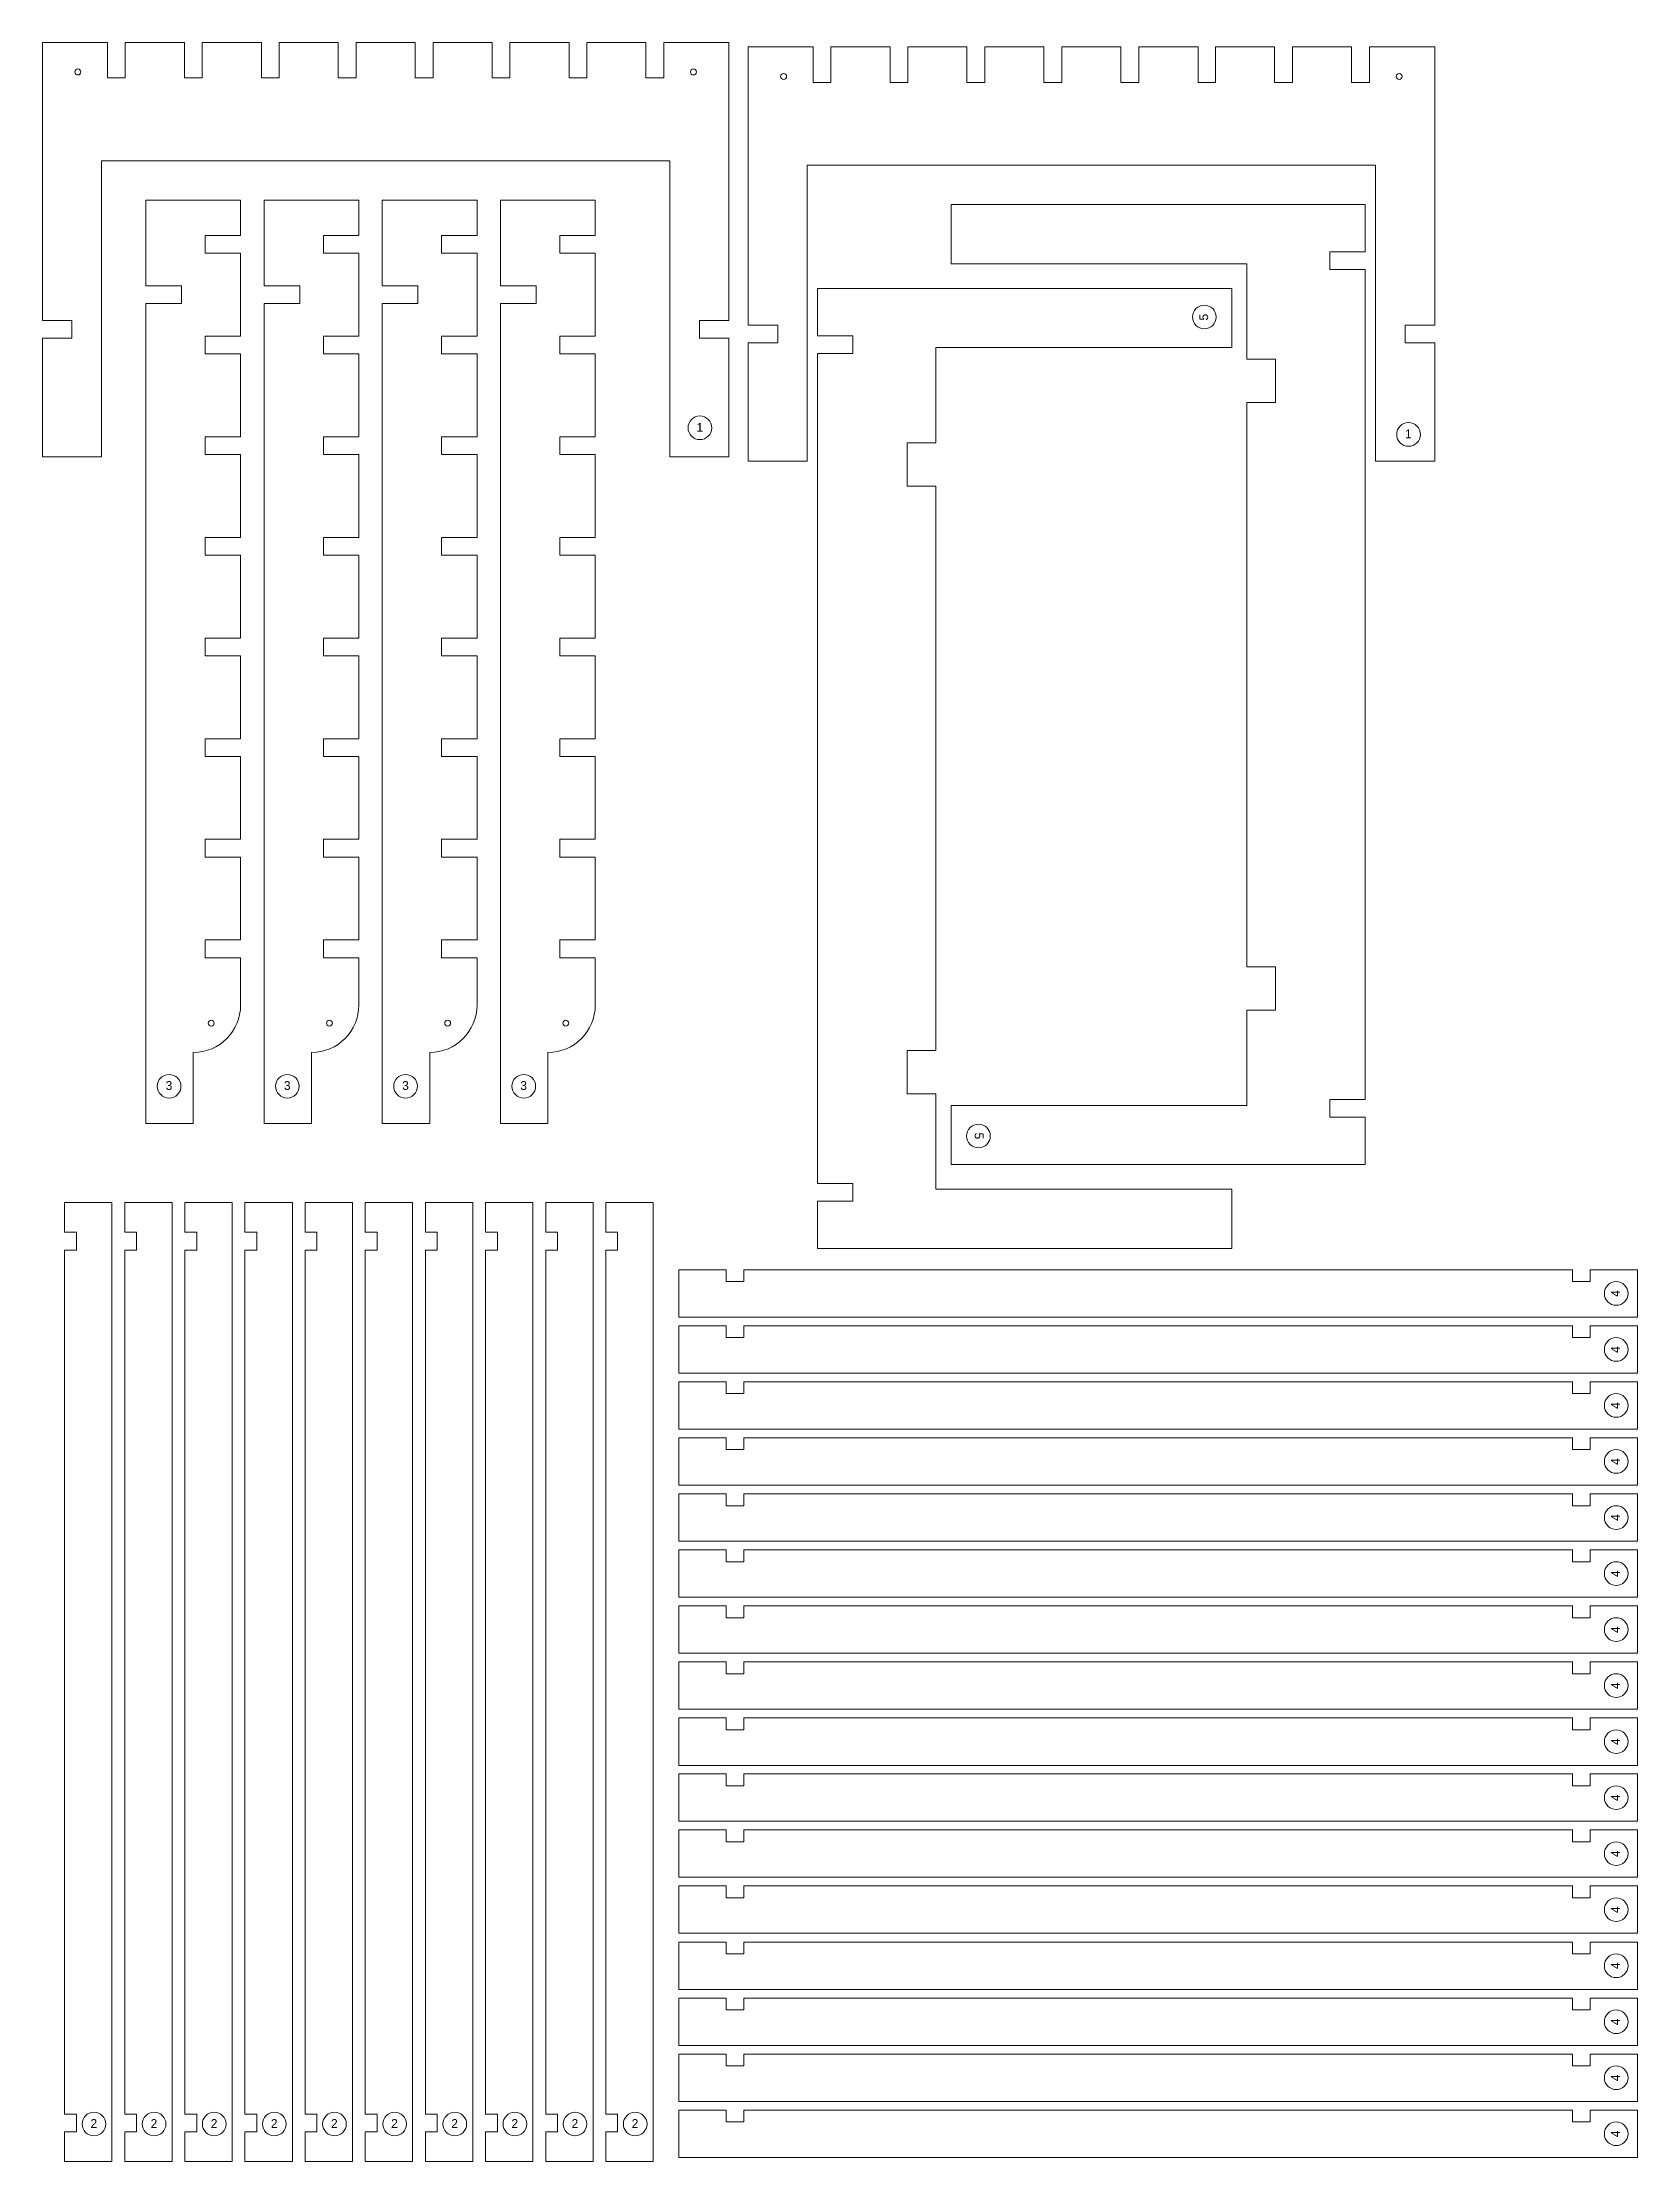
# Model space of a CAD drawing. Header units: millimetres. Extents: x 99 to 1447, y -1785 to 5.
import ezdxf

# ---------------------------------------------------------------- set-up
doc = ezdxf.new("R2010")
doc.units = ezdxf.units.MM
doc.header["$MEASUREMENT"] = 0
doc.layers.add('Camada 1', color=7, linetype='Continuous', lineweight=0)

# ---------------------------------------------------------------- blocks, each defined once
blk = doc.blocks.new('Block_1')
at = {"layer": 'Camada 1', "color": 250, "lineweight": 13, "true_color": 0x1d1d1b}
blk.add_lwpolyline([(654, -230.1), (654, -245.1), (679, -245.1), (679, -345.1), (629, -345.1), (629, -95.1), (149, -95.1), (149, -345.1), (99, -345.1), (99, -245.1), (124, -245.1), (124, -230.1), (99, -230.1), (99, 4.9), (154, 4.9), (154, -25.1), (169.1, -25.1), (169.1, 4.9), (219.1, 4.9), (219.1, -25.1), (234, -25.1), (234, 4.9), (284, 4.9), (284, -25.1), (299, -25.1), (299, 4.9), (349, 4.9), (349, -25.1), (364, -25.1), (364, 4.9), (414, 4.9), (414, -25.1), (429.1, -25.1), (429.1, 4.9), (479.1, 4.9), (479.1, -25.1), (493.9, -25.1), (493.9, 4.9), (543.9, 4.9), (543.9, -25.1), (558.9, -25.1), (558.9, 4.9), (608.9, 4.9), (608.9, -25.1), (624, -25.1), (624, 4.9), (679, 4.9), (679, -25.1), (679, -25.1), (679, -230.1)], close=True, dxfattribs=at)
for centre in [(129, -20.1), (649, -20.1)]:
    blk.add_circle(centre, 2.5, dxfattribs=at)
blk = doc.blocks.new('Block_0')
at = {"layer": 'Camada 1', "color": 242, "lineweight": 13, "true_color": 0xe52427}
blk.add_circle((654.5, -320.7), 10, dxfattribs=at)
at = {"layer": 'Camada 1'}
blk.add_blockref('Block_1', (0, 0), dxfattribs=at)
at = {"layer": 'Camada 1', "insert": (651.6, -324), "char_height": 0.2, "attachment_point": 7}
blk.add_mtext('\\C12;\\c1246947;\\FMyriad Pro|b0|i0|c1;\\H7.493000;\\W1.000000;1', dxfattribs=at)
blk = doc.blocks.new('Block_3')
at = {"layer": 'Camada 1', "color": 250, "lineweight": 13, "true_color": 0x1d1d1b}
blk.add_lwpolyline([(1250.2, -233.9), (1250.2, -248.9), (1275.2, -248.9), (1275.2, -348.9), (1225.2, -348.9), (1225.2, -98.9), (745.2, -98.9), (745.2, -348.9), (695.2, -348.9), (695.2, -248.9), (720.2, -248.9), (720.2, -233.9), (695.2, -233.9), (695.2, 1.1), (750.2, 1.1), (750.2, -28.9), (765.2, -28.9), (765.2, 1.1), (815.2, 1.1), (815.2, -28.9), (830.1, -28.9), (830.1, 1.1), (880.1, 1.1), (880.1, -28.9), (895.1, -28.9), (895.1, 1.1), (945.1, 1.1), (945.1, -28.9), (960.2, -28.9), (960.2, 1.1), (1010.2, 1.1), (1010.2, -28.9), (1025.3, -28.9), (1025.3, 1.1), (1075.3, 1.1), (1075.3, -28.9), (1090, -28.9), (1090, 1.1), (1140, 1.1), (1140, -28.9), (1155, -28.9), (1155, 1.1), (1205, 1.1), (1205, -28.9), (1220.2, -28.9), (1220.2, 1.1), (1275.2, 1.1), (1275.2, -28.9), (1275.2, -28.9), (1275.2, -233.9)], close=True, dxfattribs=at)
for centre in [(725.2, -23.9), (1245.2, -23.9)]:
    blk.add_circle(centre, 2.5, dxfattribs=at)
blk = doc.blocks.new('Block_2')
at = {"layer": 'Camada 1', "color": 242, "lineweight": 13, "true_color": 0xe52427}
blk.add_circle((1253.1, -326.3), 10, dxfattribs=at)
at = {"layer": 'Camada 1'}
blk.add_blockref('Block_3', (0, 0), dxfattribs=at)
at = {"layer": 'Camada 1', "insert": (1250.2, -329.6), "char_height": 0.2, "attachment_point": 7}
blk.add_mtext('\\C12;\\c1246947;\\FMyriad Pro|b0|i0|c1;\\H7.493000;\\W1.000000;1', dxfattribs=at)
blk = doc.blocks.new('Block_4')
at = {"layer": 'Camada 1', "color": 250, "lineweight": 13, "true_color": 0x1d1d1b}
blk.add_lwpolyline([(615, -1785.2), (575, -1785.2), (575, -1760.2), (585, -1760.2), (585, -1745.2), (575, -1745.2), (575, -1015.2), (585, -1015.2), (585, -1000.2), (575, -1000.2), (575, -975.2), (615, -975.2)], close=True, dxfattribs=at)
at = {"layer": 'Camada 1', "color": 242, "lineweight": 13, "true_color": 0xe52427}
blk.add_circle((599.8, -1753.5), 10, dxfattribs=at)
at = {"layer": 'Camada 1', "insert": (596.9, -1756.8), "char_height": 0.2, "attachment_point": 7}
blk.add_mtext('\\C12;\\c1246947;\\FMyriad Pro|b0|i0|c1;\\H7.493000;\\W1.000000;2', dxfattribs=at)
blk = doc.blocks.new('Block_5')
at = {"layer": 'Camada 1', "color": 250, "lineweight": 13, "true_color": 0x1d1d1b}
blk.add_lwpolyline([(564.2, -1785.2), (524.2, -1785.2), (524.2, -1760.2), (534.2, -1760.2), (534.2, -1745.2), (524.2, -1745.2), (524.2, -1015.2), (534.2, -1015.2), (534.2, -1000.2), (524.2, -1000.2), (524.2, -975.2), (564.2, -975.2)], close=True, dxfattribs=at)
at = {"layer": 'Camada 1', "color": 242, "lineweight": 13, "true_color": 0xe52427}
blk.add_circle((549, -1753.5), 10, dxfattribs=at)
at = {"layer": 'Camada 1', "insert": (546.1, -1756.8), "char_height": 0.2, "attachment_point": 7}
blk.add_mtext('\\C12;\\c1246947;\\FMyriad Pro|b0|i0|c1;\\H7.493000;\\W1.000000;2', dxfattribs=at)
blk = doc.blocks.new('Block_6')
at = {"layer": 'Camada 1', "color": 250, "lineweight": 13, "true_color": 0x1d1d1b}
blk.add_lwpolyline([(513.4, -1785.2), (473.4, -1785.2), (473.4, -1760.2), (483.4, -1760.2), (483.4, -1745.2), (473.4, -1745.2), (473.4, -1015.2), (483.4, -1015.2), (483.4, -1000.2), (473.4, -1000.2), (473.4, -975.2), (513.4, -975.2)], close=True, dxfattribs=at)
at = {"layer": 'Camada 1', "color": 242, "lineweight": 13, "true_color": 0xe52427}
blk.add_circle((498.2, -1753.5), 10, dxfattribs=at)
at = {"layer": 'Camada 1', "insert": (495.3, -1756.8), "char_height": 0.2, "attachment_point": 7}
blk.add_mtext('\\C12;\\c1246947;\\FMyriad Pro|b0|i0|c1;\\H7.493000;\\W1.000000;2', dxfattribs=at)
blk = doc.blocks.new('Block_7')
at = {"layer": 'Camada 1', "color": 250, "lineweight": 13, "true_color": 0x1d1d1b}
blk.add_lwpolyline([(462.6, -1785.2), (422.6, -1785.2), (422.6, -1760.2), (432.6, -1760.2), (432.6, -1745.2), (422.6, -1745.2), (422.6, -1015.2), (432.6, -1015.2), (432.6, -1000.2), (422.6, -1000.2), (422.6, -975.2), (462.6, -975.2)], close=True, dxfattribs=at)
at = {"layer": 'Camada 1', "color": 242, "lineweight": 13, "true_color": 0xe52427}
blk.add_circle((447.4, -1753.5), 10, dxfattribs=at)
at = {"layer": 'Camada 1', "insert": (444.5, -1756.8), "char_height": 0.2, "attachment_point": 7}
blk.add_mtext('\\C12;\\c1246947;\\FMyriad Pro|b0|i0|c1;\\H7.493000;\\W1.000000;2', dxfattribs=at)
blk = doc.blocks.new('Block_8')
at = {"layer": 'Camada 1', "color": 250, "lineweight": 13, "true_color": 0x1d1d1b}
blk.add_lwpolyline([(411.8, -1785.2), (371.8, -1785.2), (371.8, -1760.2), (381.8, -1760.2), (381.8, -1745.2), (371.8, -1745.2), (371.8, -1015.2), (381.8, -1015.2), (381.8, -1000.2), (371.8, -1000.2), (371.8, -975.2), (411.8, -975.2)], close=True, dxfattribs=at)
at = {"layer": 'Camada 1', "color": 242, "lineweight": 13, "true_color": 0xe52427}
blk.add_circle((396.6, -1753.5), 10, dxfattribs=at)
at = {"layer": 'Camada 1', "insert": (393.7, -1756.8), "char_height": 0.2, "attachment_point": 7}
blk.add_mtext('\\C12;\\c1246947;\\FMyriad Pro|b0|i0|c1;\\H7.493000;\\W1.000000;2', dxfattribs=at)
blk = doc.blocks.new('Block_9')
at = {"layer": 'Camada 1', "color": 250, "lineweight": 13, "true_color": 0x1d1d1b}
blk.add_lwpolyline([(361, -1785.2), (321, -1785.2), (321, -1760.2), (331, -1760.2), (331, -1745.2), (321, -1745.2), (321, -1015.2), (331, -1015.2), (331, -1000.2), (321, -1000.2), (321, -975.2), (361, -975.2)], close=True, dxfattribs=at)
at = {"layer": 'Camada 1', "color": 242, "lineweight": 13, "true_color": 0xe52427}
blk.add_circle((345.8, -1753.5), 10, dxfattribs=at)
at = {"layer": 'Camada 1', "insert": (342.9, -1756.8), "char_height": 0.2, "attachment_point": 7}
blk.add_mtext('\\C12;\\c1246947;\\FMyriad Pro|b0|i0|c1;\\H7.493000;\\W1.000000;2', dxfattribs=at)
blk = doc.blocks.new('Block_10')
at = {"layer": 'Camada 1', "color": 250, "lineweight": 13, "true_color": 0x1d1d1b}
blk.add_lwpolyline([(310.2, -1785.2), (270.2, -1785.2), (270.2, -1760.2), (280.2, -1760.2), (280.2, -1745.2), (270.2, -1745.2), (270.2, -1015.2), (280.2, -1015.2), (280.2, -1000.2), (270.2, -1000.2), (270.2, -975.2), (310.2, -975.2)], close=True, dxfattribs=at)
at = {"layer": 'Camada 1', "color": 242, "lineweight": 13, "true_color": 0xe52427}
blk.add_circle((295, -1753.5), 10, dxfattribs=at)
at = {"layer": 'Camada 1', "insert": (292.1, -1756.8), "char_height": 0.2, "attachment_point": 7}
blk.add_mtext('\\C12;\\c1246947;\\FMyriad Pro|b0|i0|c1;\\H7.493000;\\W1.000000;2', dxfattribs=at)
blk = doc.blocks.new('Block_11')
at = {"layer": 'Camada 1', "color": 250, "lineweight": 13, "true_color": 0x1d1d1b}
blk.add_lwpolyline([(259.4, -1785.2), (219.4, -1785.2), (219.4, -1760.2), (229.4, -1760.2), (229.4, -1745.2), (219.4, -1745.2), (219.4, -1015.2), (229.4, -1015.2), (229.4, -1000.2), (219.4, -1000.2), (219.4, -975.2), (259.4, -975.2)], close=True, dxfattribs=at)
at = {"layer": 'Camada 1', "color": 242, "lineweight": 13, "true_color": 0xe52427}
blk.add_circle((244.2, -1753.5), 10, dxfattribs=at)
at = {"layer": 'Camada 1', "insert": (241.3, -1756.8), "char_height": 0.2, "attachment_point": 7}
blk.add_mtext('\\C12;\\c1246947;\\FMyriad Pro|b0|i0|c1;\\H7.493000;\\W1.000000;2', dxfattribs=at)
blk = doc.blocks.new('Block_12')
at = {"layer": 'Camada 1', "color": 250, "lineweight": 13, "true_color": 0x1d1d1b}
blk.add_lwpolyline([(208.6, -1785.2), (168.6, -1785.2), (168.6, -1760.2), (178.6, -1760.2), (178.6, -1745.2), (168.6, -1745.2), (168.6, -1015.2), (178.6, -1015.2), (178.6, -1000.2), (168.6, -1000.2), (168.6, -975.2), (208.6, -975.2)], close=True, dxfattribs=at)
at = {"layer": 'Camada 1', "color": 242, "lineweight": 13, "true_color": 0xe52427}
blk.add_circle((193.4, -1753.5), 10, dxfattribs=at)
at = {"layer": 'Camada 1', "insert": (190.5, -1756.8), "char_height": 0.2, "attachment_point": 7}
blk.add_mtext('\\C12;\\c1246947;\\FMyriad Pro|b0|i0|c1;\\H7.493000;\\W1.000000;2', dxfattribs=at)
blk = doc.blocks.new('Block_13')
at = {"layer": 'Camada 1', "color": 250, "lineweight": 13, "true_color": 0x1d1d1b}
blk.add_lwpolyline([(157.8, -1785.2), (117.8, -1785.2), (117.8, -1760.2), (127.8, -1760.2), (127.8, -1745.2), (117.8, -1745.2), (117.8, -1015.2), (127.8, -1015.2), (127.8, -1000.2), (117.8, -1000.2), (117.8, -975.2), (157.8, -975.2)], close=True, dxfattribs=at)
at = {"layer": 'Camada 1', "color": 242, "lineweight": 13, "true_color": 0xe52427}
blk.add_circle((142.6, -1753.5), 10, dxfattribs=at)
at = {"layer": 'Camada 1', "insert": (139.7, -1756.8), "char_height": 0.2, "attachment_point": 7}
blk.add_mtext('\\C12;\\c1246947;\\FMyriad Pro|b0|i0|c1;\\H7.493000;\\W1.000000;2', dxfattribs=at)
blk = doc.blocks.new('Block_15')
at = {"layer": 'Camada 1', "color": 250, "lineweight": 13, "true_color": 0x1d1d1b}
blk.add_circle((541.2, -823.6), 2.5, dxfattribs=at)
blk.add_open_spline([(526.1, -908.3), (526.1, -908.3), (486.1, -908.3), (486.1, -908.3), (486.1, -908.3), (486.1, -215.8), (486.1, -215.8), (486.1, -215.8), (516.1, -215.8), (516.1, -215.8), (516.1, -215.8), (516.1, -200.8), (516.1, -200.8), (516.1, -200.8), (486.1, -200.8), (486.1, -200.8), (486.1, -200.8), (486.1, -128.3), (486.1, -128.3), (486.1, -128.3), (566.1, -128.3), (566.1, -128.3), (566.1, -128.3), (566.1, -158.3), (566.1, -158.3), (566.1, -158.3), (536.1, -158.3), (536.1, -158.3), (536.1, -158.3), (536.1, -173.3), (536.1, -173.3), (536.1, -173.3), (566.1, -173.3), (566.1, -173.3), (566.1, -173.3), (566.1, -243.3), (566.1, -243.3), (566.1, -243.3), (536.1, -243.3), (536.1, -243.3), (536.1, -243.3), (536.1, -258.3), (536.1, -258.3), (536.1, -258.3), (566.1, -258.3), (566.1, -258.3), (566.1, -258.3), (566.1, -328.3), (566.1, -328.3), (566.1, -328.3), (536.1, -328.3), (536.1, -328.3), (536.1, -328.3), (536.1, -343.3), (536.1, -343.3), (536.1, -343.3), (566.1, -343.3), (566.1, -343.3), (566.1, -343.3), (566.1, -413.3), (566.1, -413.3), (566.1, -413.3), (536.1, -413.3), (536.1, -413.3), (536.1, -413.3), (536.1, -428.3), (536.1, -428.3), (536.1, -428.3), (566.1, -428.3), (566.1, -428.3), (566.1, -428.3), (566.1, -498.3), (566.1, -498.3), (566.1, -498.3), (536.1, -498.3), (536.1, -498.3), (536.1, -498.3), (536.1, -513.3), (536.1, -513.3), (536.1, -513.3), (566.1, -513.3), (566.1, -513.3), (566.1, -513.3), (566.1, -583.3), (566.1, -583.3), (566.1, -583.3), (536.1, -583.3), (536.1, -583.3), (536.1, -583.3), (536.1, -598.3), (536.1, -598.3), (536.1, -598.3), (566.1, -598.3), (566.1, -598.3), (566.1, -598.3), (566.1, -668.3), (566.1, -668.3), (566.1, -668.3), (536.1, -668.3), (536.1, -668.3), (536.1, -668.3), (536.1, -683.3), (536.1, -683.3), (536.1, -683.3), (566.1, -683.3), (566.1, -683.3), (566.1, -683.3), (566.1, -753.3), (566.1, -753.3), (566.1, -753.3), (536.1, -753.3), (536.1, -753.3), (536.1, -753.3), (536.1, -768.3), (536.1, -768.3), (536.1, -768.3), (566.1, -768.3), (566.1, -768.3), (566.1, -768.3), (566.1, -808.3), (566.1, -808.3), (566.1, -830.4), (548.2, -848.3), (526.1, -848.3), (526.1, -848.3), (526.1, -908.3), (526.1, -908.3)], degree=3, knots=[0, 0, 0, 0, 1, 1, 1, 2, 2, 2, 3, 3, 3, 4, 4, 4, 5, 5, 5, 6, 6, 6, 7, 7, 7, 8, 8, 8, 9, 9, 9, 10, 10, 10, 11, 11, 11, 12, 12, 12, 13, 13, 13, 14, 14, 14, 15, 15, 15, 16, 16, 16, 17, 17, 17, 18, 18, 18, 19, 19, 19, 20, 20, 20, 21, 21, 21, 22, 22, 22, 23, 23, 23, 24, 24, 24, 25, 25, 25, 26, 26, 26, 27, 27, 27, 28, 28, 28, 29, 29, 29, 30, 30, 30, 31, 31, 31, 32, 32, 32, 33, 33, 33, 34, 34, 34, 35, 35, 35, 36, 36, 36, 37, 37, 37, 38, 38, 38, 39, 39, 39, 40, 40, 40, 41, 41, 41, 42, 42, 42, 42], dxfattribs=at)
blk = doc.blocks.new('Block_14')
at = {"layer": 'Camada 1', "color": 242, "lineweight": 13, "true_color": 0xe52427}
blk.add_circle((505.7, -876.9), 10, dxfattribs=at)
at = {"layer": 'Camada 1'}
blk.add_blockref('Block_15', (0, 0), dxfattribs=at)
at = {"layer": 'Camada 1', "insert": (502.8, -880.1), "char_height": 0.2, "attachment_point": 7}
blk.add_mtext('\\C12;\\c1246947;\\FMyriad Pro|b0|i0|c1;\\H7.493000;\\W1.000000;3', dxfattribs=at)
blk = doc.blocks.new('Block_17')
at = {"layer": 'Camada 1', "color": 250, "lineweight": 13, "true_color": 0x1d1d1b}
blk.add_circle((441.4, -823.6), 2.5, dxfattribs=at)
blk.add_open_spline([(426.2, -908.3), (426.2, -908.3), (386.2, -908.3), (386.2, -908.3), (386.2, -908.3), (386.2, -215.8), (386.2, -215.8), (386.2, -215.8), (416.2, -215.8), (416.2, -215.8), (416.2, -215.8), (416.2, -200.8), (416.2, -200.8), (416.2, -200.8), (386.2, -200.8), (386.2, -200.8), (386.2, -200.8), (386.2, -128.3), (386.2, -128.3), (386.2, -128.3), (466.2, -128.3), (466.2, -128.3), (466.2, -128.3), (466.2, -158.3), (466.2, -158.3), (466.2, -158.3), (436.2, -158.3), (436.2, -158.3), (436.2, -158.3), (436.2, -173.3), (436.2, -173.3), (436.2, -173.3), (466.2, -173.3), (466.2, -173.3), (466.2, -173.3), (466.2, -243.3), (466.2, -243.3), (466.2, -243.3), (436.2, -243.3), (436.2, -243.3), (436.2, -243.3), (436.2, -258.3), (436.2, -258.3), (436.2, -258.3), (466.2, -258.3), (466.2, -258.3), (466.2, -258.3), (466.2, -328.3), (466.2, -328.3), (466.2, -328.3), (436.2, -328.3), (436.2, -328.3), (436.2, -328.3), (436.2, -343.3), (436.2, -343.3), (436.2, -343.3), (466.2, -343.3), (466.2, -343.3), (466.2, -343.3), (466.2, -413.3), (466.2, -413.3), (466.2, -413.3), (436.2, -413.3), (436.2, -413.3), (436.2, -413.3), (436.2, -428.3), (436.2, -428.3), (436.2, -428.3), (466.2, -428.3), (466.2, -428.3), (466.2, -428.3), (466.2, -498.3), (466.2, -498.3), (466.2, -498.3), (436.2, -498.3), (436.2, -498.3), (436.2, -498.3), (436.2, -513.3), (436.2, -513.3), (436.2, -513.3), (466.2, -513.3), (466.2, -513.3), (466.2, -513.3), (466.2, -583.3), (466.2, -583.3), (466.2, -583.3), (436.2, -583.3), (436.2, -583.3), (436.2, -583.3), (436.2, -598.3), (436.2, -598.3), (436.2, -598.3), (466.2, -598.3), (466.2, -598.3), (466.2, -598.3), (466.2, -668.3), (466.2, -668.3), (466.2, -668.3), (436.2, -668.3), (436.2, -668.3), (436.2, -668.3), (436.2, -683.3), (436.2, -683.3), (436.2, -683.3), (466.2, -683.3), (466.2, -683.3), (466.2, -683.3), (466.2, -753.3), (466.2, -753.3), (466.2, -753.3), (436.2, -753.3), (436.2, -753.3), (436.2, -753.3), (436.2, -768.3), (436.2, -768.3), (436.2, -768.3), (466.2, -768.3), (466.2, -768.3), (466.2, -768.3), (466.2, -808.3), (466.2, -808.3), (466.2, -830.4), (448.3, -848.3), (426.2, -848.3), (426.2, -848.3), (426.2, -908.3), (426.2, -908.3)], degree=3, knots=[0, 0, 0, 0, 1, 1, 1, 2, 2, 2, 3, 3, 3, 4, 4, 4, 5, 5, 5, 6, 6, 6, 7, 7, 7, 8, 8, 8, 9, 9, 9, 10, 10, 10, 11, 11, 11, 12, 12, 12, 13, 13, 13, 14, 14, 14, 15, 15, 15, 16, 16, 16, 17, 17, 17, 18, 18, 18, 19, 19, 19, 20, 20, 20, 21, 21, 21, 22, 22, 22, 23, 23, 23, 24, 24, 24, 25, 25, 25, 26, 26, 26, 27, 27, 27, 28, 28, 28, 29, 29, 29, 30, 30, 30, 31, 31, 31, 32, 32, 32, 33, 33, 33, 34, 34, 34, 35, 35, 35, 36, 36, 36, 37, 37, 37, 38, 38, 38, 39, 39, 39, 40, 40, 40, 41, 41, 41, 42, 42, 42, 42], dxfattribs=at)
blk = doc.blocks.new('Block_16')
at = {"layer": 'Camada 1', "color": 242, "lineweight": 13, "true_color": 0xe52427}
blk.add_circle((405.8, -876.9), 10, dxfattribs=at)
at = {"layer": 'Camada 1'}
blk.add_blockref('Block_17', (0, 0), dxfattribs=at)
at = {"layer": 'Camada 1', "insert": (403, -880.1), "char_height": 0.2, "attachment_point": 7}
blk.add_mtext('\\C12;\\c1246947;\\FMyriad Pro|b0|i0|c1;\\H7.493000;\\W1.000000;3', dxfattribs=at)
blk = doc.blocks.new('Block_19')
at = {"layer": 'Camada 1', "color": 250, "lineweight": 13, "true_color": 0x1d1d1b}
blk.add_circle((341.5, -823.6), 2.5, dxfattribs=at)
blk.add_open_spline([(326.4, -908.3), (326.4, -908.3), (286.4, -908.3), (286.4, -908.3), (286.4, -908.3), (286.4, -215.8), (286.4, -215.8), (286.4, -215.8), (316.4, -215.8), (316.4, -215.8), (316.4, -215.8), (316.4, -200.8), (316.4, -200.8), (316.4, -200.8), (286.4, -200.8), (286.4, -200.8), (286.4, -200.8), (286.4, -128.3), (286.4, -128.3), (286.4, -128.3), (366.4, -128.3), (366.4, -128.3), (366.4, -128.3), (366.4, -158.3), (366.4, -158.3), (366.4, -158.3), (336.4, -158.3), (336.4, -158.3), (336.4, -158.3), (336.4, -173.3), (336.4, -173.3), (336.4, -173.3), (366.4, -173.3), (366.4, -173.3), (366.4, -173.3), (366.4, -243.3), (366.4, -243.3), (366.4, -243.3), (336.4, -243.3), (336.4, -243.3), (336.4, -243.3), (336.4, -258.3), (336.4, -258.3), (336.4, -258.3), (366.4, -258.3), (366.4, -258.3), (366.4, -258.3), (366.4, -328.3), (366.4, -328.3), (366.4, -328.3), (336.4, -328.3), (336.4, -328.3), (336.4, -328.3), (336.4, -343.3), (336.4, -343.3), (336.4, -343.3), (366.4, -343.3), (366.4, -343.3), (366.4, -343.3), (366.4, -413.3), (366.4, -413.3), (366.4, -413.3), (336.4, -413.3), (336.4, -413.3), (336.4, -413.3), (336.4, -428.3), (336.4, -428.3), (336.4, -428.3), (366.4, -428.3), (366.4, -428.3), (366.4, -428.3), (366.4, -498.3), (366.4, -498.3), (366.4, -498.3), (336.4, -498.3), (336.4, -498.3), (336.4, -498.3), (336.4, -513.3), (336.4, -513.3), (336.4, -513.3), (366.4, -513.3), (366.4, -513.3), (366.4, -513.3), (366.4, -583.3), (366.4, -583.3), (366.4, -583.3), (336.4, -583.3), (336.4, -583.3), (336.4, -583.3), (336.4, -598.3), (336.4, -598.3), (336.4, -598.3), (366.4, -598.3), (366.4, -598.3), (366.4, -598.3), (366.4, -668.3), (366.4, -668.3), (366.4, -668.3), (336.4, -668.3), (336.4, -668.3), (336.4, -668.3), (336.4, -683.3), (336.4, -683.3), (336.4, -683.3), (366.4, -683.3), (366.4, -683.3), (366.4, -683.3), (366.4, -753.3), (366.4, -753.3), (366.4, -753.3), (336.4, -753.3), (336.4, -753.3), (336.4, -753.3), (336.4, -768.3), (336.4, -768.3), (336.4, -768.3), (366.4, -768.3), (366.4, -768.3), (366.4, -768.3), (366.4, -808.3), (366.4, -808.3), (366.4, -830.4), (348.5, -848.3), (326.4, -848.3), (326.4, -848.3), (326.4, -908.3), (326.4, -908.3)], degree=3, knots=[0, 0, 0, 0, 1, 1, 1, 2, 2, 2, 3, 3, 3, 4, 4, 4, 5, 5, 5, 6, 6, 6, 7, 7, 7, 8, 8, 8, 9, 9, 9, 10, 10, 10, 11, 11, 11, 12, 12, 12, 13, 13, 13, 14, 14, 14, 15, 15, 15, 16, 16, 16, 17, 17, 17, 18, 18, 18, 19, 19, 19, 20, 20, 20, 21, 21, 21, 22, 22, 22, 23, 23, 23, 24, 24, 24, 25, 25, 25, 26, 26, 26, 27, 27, 27, 28, 28, 28, 29, 29, 29, 30, 30, 30, 31, 31, 31, 32, 32, 32, 33, 33, 33, 34, 34, 34, 35, 35, 35, 36, 36, 36, 37, 37, 37, 38, 38, 38, 39, 39, 39, 40, 40, 40, 41, 41, 41, 42, 42, 42, 42], dxfattribs=at)
blk = doc.blocks.new('Block_18')
at = {"layer": 'Camada 1', "color": 242, "lineweight": 13, "true_color": 0xe52427}
blk.add_circle((306, -876.9), 10, dxfattribs=at)
at = {"layer": 'Camada 1'}
blk.add_blockref('Block_19', (0, 0), dxfattribs=at)
at = {"layer": 'Camada 1', "insert": (303.1, -880.1), "char_height": 0.2, "attachment_point": 7}
blk.add_mtext('\\C12;\\c1246947;\\FMyriad Pro|b0|i0|c1;\\H7.493000;\\W1.000000;3', dxfattribs=at)
blk = doc.blocks.new('Block_21')
at = {"layer": 'Camada 1', "color": 250, "lineweight": 13, "true_color": 0x1d1d1b}
blk.add_circle((241.7, -823.6), 2.5, dxfattribs=at)
blk.add_open_spline([(226.5, -908.3), (226.5, -908.3), (186.5, -908.3), (186.5, -908.3), (186.5, -908.3), (186.5, -215.8), (186.5, -215.8), (186.5, -215.8), (216.5, -215.8), (216.5, -215.8), (216.5, -215.8), (216.5, -200.8), (216.5, -200.8), (216.5, -200.8), (186.5, -200.8), (186.5, -200.8), (186.5, -200.8), (186.5, -128.3), (186.5, -128.3), (186.5, -128.3), (266.5, -128.3), (266.5, -128.3), (266.5, -128.3), (266.5, -158.3), (266.5, -158.3), (266.5, -158.3), (236.5, -158.3), (236.5, -158.3), (236.5, -158.3), (236.5, -173.3), (236.5, -173.3), (236.5, -173.3), (266.5, -173.3), (266.5, -173.3), (266.5, -173.3), (266.5, -243.3), (266.5, -243.3), (266.5, -243.3), (236.5, -243.3), (236.5, -243.3), (236.5, -243.3), (236.5, -258.3), (236.5, -258.3), (236.5, -258.3), (266.5, -258.3), (266.5, -258.3), (266.5, -258.3), (266.5, -328.3), (266.5, -328.3), (266.5, -328.3), (236.5, -328.3), (236.5, -328.3), (236.5, -328.3), (236.5, -343.3), (236.5, -343.3), (236.5, -343.3), (266.5, -343.3), (266.5, -343.3), (266.5, -343.3), (266.5, -413.3), (266.5, -413.3), (266.5, -413.3), (236.5, -413.3), (236.5, -413.3), (236.5, -413.3), (236.5, -428.3), (236.5, -428.3), (236.5, -428.3), (266.5, -428.3), (266.5, -428.3), (266.5, -428.3), (266.5, -498.3), (266.5, -498.3), (266.5, -498.3), (236.5, -498.3), (236.5, -498.3), (236.5, -498.3), (236.5, -513.3), (236.5, -513.3), (236.5, -513.3), (266.5, -513.3), (266.5, -513.3), (266.5, -513.3), (266.5, -583.3), (266.5, -583.3), (266.5, -583.3), (236.5, -583.3), (236.5, -583.3), (236.5, -583.3), (236.5, -598.3), (236.5, -598.3), (236.5, -598.3), (266.5, -598.3), (266.5, -598.3), (266.5, -598.3), (266.5, -668.3), (266.5, -668.3), (266.5, -668.3), (236.5, -668.3), (236.5, -668.3), (236.5, -668.3), (236.5, -683.3), (236.5, -683.3), (236.5, -683.3), (266.5, -683.3), (266.5, -683.3), (266.5, -683.3), (266.5, -753.3), (266.5, -753.3), (266.5, -753.3), (236.5, -753.3), (236.5, -753.3), (236.5, -753.3), (236.5, -768.3), (236.5, -768.3), (236.5, -768.3), (266.5, -768.3), (266.5, -768.3), (266.5, -768.3), (266.5, -808.3), (266.5, -808.3), (266.5, -830.4), (248.6, -848.3), (226.5, -848.3), (226.5, -848.3), (226.5, -908.3), (226.5, -908.3)], degree=3, knots=[0, 0, 0, 0, 1, 1, 1, 2, 2, 2, 3, 3, 3, 4, 4, 4, 5, 5, 5, 6, 6, 6, 7, 7, 7, 8, 8, 8, 9, 9, 9, 10, 10, 10, 11, 11, 11, 12, 12, 12, 13, 13, 13, 14, 14, 14, 15, 15, 15, 16, 16, 16, 17, 17, 17, 18, 18, 18, 19, 19, 19, 20, 20, 20, 21, 21, 21, 22, 22, 22, 23, 23, 23, 24, 24, 24, 25, 25, 25, 26, 26, 26, 27, 27, 27, 28, 28, 28, 29, 29, 29, 30, 30, 30, 31, 31, 31, 32, 32, 32, 33, 33, 33, 34, 34, 34, 35, 35, 35, 36, 36, 36, 37, 37, 37, 38, 38, 38, 39, 39, 39, 40, 40, 40, 41, 41, 41, 42, 42, 42, 42], dxfattribs=at)
blk = doc.blocks.new('Block_20')
at = {"layer": 'Camada 1', "color": 242, "lineweight": 13, "true_color": 0xe52427}
blk.add_circle((206.1, -876.9), 10, dxfattribs=at)
at = {"layer": 'Camada 1'}
blk.add_blockref('Block_21', (0, 0), dxfattribs=at)
at = {"layer": 'Camada 1', "insert": (203.2, -880.1), "char_height": 0.2, "attachment_point": 7}
blk.add_mtext('\\C12;\\c1246947;\\FMyriad Pro|b0|i0|c1;\\H7.493000;\\W1.000000;3', dxfattribs=at)
blk = doc.blocks.new('Block_22')
at = {"layer": 'Camada 1', "color": 250, "lineweight": 13, "true_color": 0x1d1d1b}
blk.add_lwpolyline([(1446.6, -1031.9), (1446.6, -1071.9), (636.6, -1071.9), (636.6, -1031.9), (676.6, -1031.9), (676.6, -1041.9), (691.6, -1041.9), (691.6, -1031.9), (1391.6, -1031.9), (1391.6, -1041.9), (1406.6, -1041.9), (1406.6, -1031.9)], close=True, dxfattribs=at)
at = {"layer": 'Camada 1', "color": 242, "lineweight": 13, "true_color": 0xe52427}
blk.add_circle((1428.5, -1051.9), 10, dxfattribs=at)
at = {"layer": 'Camada 1', "insert": (1431.7, -1054.7), "char_height": 0.2, "attachment_point": 7, "rotation": 90}
blk.add_mtext('\\C12;\\c1246947;\\FMyriad Pro|b0|i0|c1;\\H7.493000;\\W1.000000;4', dxfattribs=at)
blk = doc.blocks.new('Block_23')
at = {"layer": 'Camada 1', "color": 250, "lineweight": 13, "true_color": 0x1d1d1b}
blk.add_lwpolyline([(1446.6, -1079.2), (1446.6, -1119.2), (636.6, -1119.2), (636.6, -1079.2), (676.6, -1079.2), (676.6, -1089.2), (691.6, -1089.2), (691.6, -1079.2), (1391.6, -1079.2), (1391.6, -1089.2), (1406.6, -1089.2), (1406.6, -1079.2)], close=True, dxfattribs=at)
at = {"layer": 'Camada 1', "color": 242, "lineweight": 13, "true_color": 0xe52427}
blk.add_circle((1428.5, -1099.2), 10, dxfattribs=at)
at = {"layer": 'Camada 1', "insert": (1431.7, -1102.1), "char_height": 0.2, "attachment_point": 7, "rotation": 90}
blk.add_mtext('\\C12;\\c1246947;\\FMyriad Pro|b0|i0|c1;\\H7.493000;\\W1.000000;4', dxfattribs=at)
blk = doc.blocks.new('Block_24')
at = {"layer": 'Camada 1', "color": 250, "lineweight": 13, "true_color": 0x1d1d1b}
blk.add_lwpolyline([(1446.6, -1126.5), (1446.6, -1166.5), (636.6, -1166.5), (636.6, -1126.5), (676.6, -1126.5), (676.6, -1136.5), (691.6, -1136.5), (691.6, -1126.5), (1391.6, -1126.5), (1391.6, -1136.5), (1406.6, -1136.5), (1406.6, -1126.5)], close=True, dxfattribs=at)
at = {"layer": 'Camada 1', "color": 242, "lineweight": 13, "true_color": 0xe52427}
blk.add_circle((1428.5, -1146.5), 10, dxfattribs=at)
at = {"layer": 'Camada 1', "insert": (1431.7, -1149.4), "char_height": 0.2, "attachment_point": 7, "rotation": 90}
blk.add_mtext('\\C12;\\c1246947;\\FMyriad Pro|b0|i0|c1;\\H7.493000;\\W1.000000;4', dxfattribs=at)
blk = doc.blocks.new('Block_25')
at = {"layer": 'Camada 1', "color": 250, "lineweight": 13, "true_color": 0x1d1d1b}
blk.add_lwpolyline([(1446.6, -1173.8), (1446.6, -1213.8), (636.6, -1213.8), (636.6, -1173.8), (676.6, -1173.8), (676.6, -1183.8), (691.6, -1183.8), (691.6, -1173.8), (1391.6, -1173.8), (1391.6, -1183.8), (1406.6, -1183.8), (1406.6, -1173.8)], close=True, dxfattribs=at)
at = {"layer": 'Camada 1', "color": 242, "lineweight": 13, "true_color": 0xe52427}
blk.add_circle((1428.5, -1193.8), 10, dxfattribs=at)
at = {"layer": 'Camada 1', "insert": (1431.7, -1196.7), "char_height": 0.2, "attachment_point": 7, "rotation": 90}
blk.add_mtext('\\C12;\\c1246947;\\FMyriad Pro|b0|i0|c1;\\H7.493000;\\W1.000000;4', dxfattribs=at)
blk = doc.blocks.new('Block_26')
at = {"layer": 'Camada 1', "color": 250, "lineweight": 13, "true_color": 0x1d1d1b}
blk.add_lwpolyline([(1446.6, -1221.2), (1446.6, -1261.2), (636.6, -1261.2), (636.6, -1221.2), (676.6, -1221.2), (676.6, -1231.2), (691.6, -1231.2), (691.6, -1221.2), (1391.6, -1221.2), (1391.6, -1231.2), (1406.6, -1231.2), (1406.6, -1221.2)], close=True, dxfattribs=at)
at = {"layer": 'Camada 1', "color": 242, "lineweight": 13, "true_color": 0xe52427}
blk.add_circle((1428.5, -1241.2), 10, dxfattribs=at)
at = {"layer": 'Camada 1', "insert": (1431.7, -1244), "char_height": 0.2, "attachment_point": 7, "rotation": 90}
blk.add_mtext('\\C12;\\c1246947;\\FMyriad Pro|b0|i0|c1;\\H7.493000;\\W1.000000;4', dxfattribs=at)
blk = doc.blocks.new('Block_27')
at = {"layer": 'Camada 1', "color": 250, "lineweight": 13, "true_color": 0x1d1d1b}
blk.add_lwpolyline([(1446.6, -1268.5), (1446.6, -1308.5), (636.6, -1308.5), (636.6, -1268.5), (676.6, -1268.5), (676.6, -1278.5), (691.6, -1278.5), (691.6, -1268.5), (1391.6, -1268.5), (1391.6, -1278.5), (1406.6, -1278.5), (1406.6, -1268.5)], close=True, dxfattribs=at)
at = {"layer": 'Camada 1', "color": 242, "lineweight": 13, "true_color": 0xe52427}
blk.add_circle((1428.5, -1288.5), 10, dxfattribs=at)
at = {"layer": 'Camada 1', "insert": (1431.7, -1291.4), "char_height": 0.2, "attachment_point": 7, "rotation": 90}
blk.add_mtext('\\C12;\\c1246947;\\FMyriad Pro|b0|i0|c1;\\H7.493000;\\W1.000000;4', dxfattribs=at)
blk = doc.blocks.new('Block_28')
at = {"layer": 'Camada 1', "color": 250, "lineweight": 13, "true_color": 0x1d1d1b}
blk.add_lwpolyline([(1446.6, -1315.8), (1446.6, -1355.8), (636.6, -1355.8), (636.6, -1315.8), (676.6, -1315.8), (676.6, -1325.8), (691.6, -1325.8), (691.6, -1315.8), (1391.6, -1315.8), (1391.6, -1325.8), (1406.6, -1325.8), (1406.6, -1315.8)], close=True, dxfattribs=at)
at = {"layer": 'Camada 1', "color": 242, "lineweight": 13, "true_color": 0xe52427}
blk.add_circle((1428.5, -1335.8), 10, dxfattribs=at)
at = {"layer": 'Camada 1', "insert": (1431.7, -1338.7), "char_height": 0.2, "attachment_point": 7, "rotation": 90}
blk.add_mtext('\\C12;\\c1246947;\\FMyriad Pro|b0|i0|c1;\\H7.493000;\\W1.000000;4', dxfattribs=at)
blk = doc.blocks.new('Block_29')
at = {"layer": 'Camada 1', "color": 250, "lineweight": 13, "true_color": 0x1d1d1b}
blk.add_lwpolyline([(1446.6, -1363.1), (1446.6, -1403.1), (636.6, -1403.1), (636.6, -1363.1), (676.6, -1363.1), (676.6, -1373.1), (691.6, -1373.1), (691.6, -1363.1), (1391.6, -1363.1), (1391.6, -1373.1), (1406.6, -1373.1), (1406.6, -1363.1)], close=True, dxfattribs=at)
at = {"layer": 'Camada 1', "color": 242, "lineweight": 13, "true_color": 0xe52427}
blk.add_circle((1428.5, -1383.1), 10, dxfattribs=at)
at = {"layer": 'Camada 1', "insert": (1431.7, -1386), "char_height": 0.2, "attachment_point": 7, "rotation": 90}
blk.add_mtext('\\C12;\\c1246947;\\FMyriad Pro|b0|i0|c1;\\H7.493000;\\W1.000000;4', dxfattribs=at)
blk = doc.blocks.new('Block_30')
at = {"layer": 'Camada 1', "color": 250, "lineweight": 13, "true_color": 0x1d1d1b}
blk.add_lwpolyline([(1446.6, -1410.5), (1446.6, -1450.5), (636.6, -1450.5), (636.6, -1410.5), (676.6, -1410.5), (676.6, -1420.5), (691.6, -1420.5), (691.6, -1410.5), (1391.6, -1410.5), (1391.6, -1420.5), (1406.6, -1420.5), (1406.6, -1410.5)], close=True, dxfattribs=at)
at = {"layer": 'Camada 1', "color": 242, "lineweight": 13, "true_color": 0xe52427}
blk.add_circle((1428.5, -1430.5), 10, dxfattribs=at)
at = {"layer": 'Camada 1', "insert": (1431.7, -1433.3), "char_height": 0.2, "attachment_point": 7, "rotation": 90}
blk.add_mtext('\\C12;\\c1246947;\\FMyriad Pro|b0|i0|c1;\\H7.493000;\\W1.000000;4', dxfattribs=at)
blk = doc.blocks.new('Block_31')
at = {"layer": 'Camada 1', "color": 250, "lineweight": 13, "true_color": 0x1d1d1b}
blk.add_lwpolyline([(1446.6, -1457.8), (1446.6, -1497.8), (636.6, -1497.8), (636.6, -1457.8), (676.6, -1457.8), (676.6, -1467.8), (691.6, -1467.8), (691.6, -1457.8), (1391.6, -1457.8), (1391.6, -1467.8), (1406.6, -1467.8), (1406.6, -1457.8)], close=True, dxfattribs=at)
at = {"layer": 'Camada 1', "color": 242, "lineweight": 13, "true_color": 0xe52427}
blk.add_circle((1428.5, -1477.8), 10, dxfattribs=at)
at = {"layer": 'Camada 1', "insert": (1431.7, -1480.7), "char_height": 0.2, "attachment_point": 7, "rotation": 90}
blk.add_mtext('\\C12;\\c1246947;\\FMyriad Pro|b0|i0|c1;\\H7.493000;\\W1.000000;4', dxfattribs=at)
blk = doc.blocks.new('Block_32')
at = {"layer": 'Camada 1', "color": 250, "lineweight": 13, "true_color": 0x1d1d1b}
blk.add_lwpolyline([(1446.6, -1505.1), (1446.6, -1545.1), (636.6, -1545.1), (636.6, -1505.1), (676.6, -1505.1), (676.6, -1515.1), (691.6, -1515.1), (691.6, -1505.1), (1391.6, -1505.1), (1391.6, -1515.1), (1406.6, -1515.1), (1406.6, -1505.1)], close=True, dxfattribs=at)
at = {"layer": 'Camada 1', "color": 242, "lineweight": 13, "true_color": 0xe52427}
blk.add_circle((1428.5, -1525.1), 10, dxfattribs=at)
at = {"layer": 'Camada 1', "insert": (1431.7, -1528), "char_height": 0.2, "attachment_point": 7, "rotation": 90}
blk.add_mtext('\\C12;\\c1246947;\\FMyriad Pro|b0|i0|c1;\\H7.493000;\\W1.000000;4', dxfattribs=at)
blk = doc.blocks.new('Block_33')
at = {"layer": 'Camada 1', "color": 250, "lineweight": 13, "true_color": 0x1d1d1b}
blk.add_lwpolyline([(1446.6, -1552.4), (1446.6, -1592.4), (636.6, -1592.4), (636.6, -1552.4), (676.6, -1552.4), (676.6, -1562.4), (691.6, -1562.4), (691.6, -1552.4), (1391.6, -1552.4), (1391.6, -1562.4), (1406.6, -1562.4), (1406.6, -1552.4)], close=True, dxfattribs=at)
at = {"layer": 'Camada 1', "color": 242, "lineweight": 13, "true_color": 0xe52427}
blk.add_circle((1428.5, -1572.4), 10, dxfattribs=at)
at = {"layer": 'Camada 1', "insert": (1431.7, -1575.3), "char_height": 0.2, "attachment_point": 7, "rotation": 90}
blk.add_mtext('\\C12;\\c1246947;\\FMyriad Pro|b0|i0|c1;\\H7.493000;\\W1.000000;4', dxfattribs=at)
blk = doc.blocks.new('Block_34')
at = {"layer": 'Camada 1', "color": 250, "lineweight": 13, "true_color": 0x1d1d1b}
blk.add_lwpolyline([(1446.6, -1599.8), (1446.6, -1639.8), (636.6, -1639.8), (636.6, -1599.8), (676.6, -1599.8), (676.6, -1609.8), (691.6, -1609.8), (691.6, -1599.8), (1391.6, -1599.8), (1391.6, -1609.8), (1406.6, -1609.8), (1406.6, -1599.8)], close=True, dxfattribs=at)
at = {"layer": 'Camada 1', "color": 242, "lineweight": 13, "true_color": 0xe52427}
blk.add_circle((1428.5, -1619.8), 10, dxfattribs=at)
at = {"layer": 'Camada 1', "insert": (1431.7, -1622.6), "char_height": 0.2, "attachment_point": 7, "rotation": 90}
blk.add_mtext('\\C12;\\c1246947;\\FMyriad Pro|b0|i0|c1;\\H7.493000;\\W1.000000;4', dxfattribs=at)
blk = doc.blocks.new('Block_35')
at = {"layer": 'Camada 1', "color": 250, "lineweight": 13, "true_color": 0x1d1d1b}
blk.add_lwpolyline([(1446.6, -1647.1), (1446.6, -1687.1), (636.6, -1687.1), (636.6, -1647.1), (676.6, -1647.1), (676.6, -1657.1), (691.6, -1657.1), (691.6, -1647.1), (1391.6, -1647.1), (1391.6, -1657.1), (1406.6, -1657.1), (1406.6, -1647.1)], close=True, dxfattribs=at)
at = {"layer": 'Camada 1', "color": 242, "lineweight": 13, "true_color": 0xe52427}
blk.add_circle((1428.5, -1667.1), 10, dxfattribs=at)
at = {"layer": 'Camada 1', "insert": (1431.7, -1670), "char_height": 0.2, "attachment_point": 7, "rotation": 90}
blk.add_mtext('\\C12;\\c1246947;\\FMyriad Pro|b0|i0|c1;\\H7.493000;\\W1.000000;4', dxfattribs=at)
blk = doc.blocks.new('Block_36')
at = {"layer": 'Camada 1', "color": 250, "lineweight": 13, "true_color": 0x1d1d1b}
blk.add_lwpolyline([(1446.6, -1694.4), (1446.6, -1734.4), (636.6, -1734.4), (636.6, -1694.4), (676.6, -1694.4), (676.6, -1704.4), (691.6, -1704.4), (691.6, -1694.4), (1391.6, -1694.4), (1391.6, -1704.4), (1406.6, -1704.4), (1406.6, -1694.4)], close=True, dxfattribs=at)
at = {"layer": 'Camada 1', "color": 242, "lineweight": 13, "true_color": 0xe52427}
blk.add_circle((1428.5, -1714.4), 10, dxfattribs=at)
at = {"layer": 'Camada 1', "insert": (1431.7, -1717.3), "char_height": 0.2, "attachment_point": 7, "rotation": 90}
blk.add_mtext('\\C12;\\c1246947;\\FMyriad Pro|b0|i0|c1;\\H7.493000;\\W1.000000;4', dxfattribs=at)
blk = doc.blocks.new('Block_37')
at = {"layer": 'Camada 1', "color": 250, "lineweight": 13, "true_color": 0x1d1d1b}
blk.add_lwpolyline([(1446.6, -1741.7), (1446.6, -1781.7), (636.6, -1781.7), (636.6, -1741.7), (676.6, -1741.7), (676.6, -1751.7), (691.6, -1751.7), (691.6, -1741.7), (1391.6, -1741.7), (1391.6, -1751.7), (1406.6, -1751.7), (1406.6, -1741.7)], close=True, dxfattribs=at)
at = {"layer": 'Camada 1', "color": 242, "lineweight": 13, "true_color": 0xe52427}
blk.add_circle((1428.5, -1761.7), 10, dxfattribs=at)
at = {"layer": 'Camada 1', "insert": (1431.7, -1764.6), "char_height": 0.2, "attachment_point": 7, "rotation": 90}
blk.add_mtext('\\C12;\\c1246947;\\FMyriad Pro|b0|i0|c1;\\H7.493000;\\W1.000000;4', dxfattribs=at)
blk = doc.blocks.new('Block_38')
at = {"layer": 'Camada 1', "color": 250, "lineweight": 13, "true_color": 0x1d1d1b}
blk.add_lwpolyline([(753.8, -202.9), (1103.8, -202.9), (1103.8, -252.9), (853.8, -252.9), (853.8, -333.4), (829.6, -333.4), (829.6, -370), (853.8, -370), (853.8, -846.8), (829.6, -846.8), (829.6, -883.4), (853.8, -883.4), (853.8, -963.9), (1103.8, -963.9), (1103.8, -1013.9), (753.8, -1013.9), (753.8, -973.9), (783.8, -973.9), (783.8, -958.9), (753.8, -958.9), (753.8, -257.9), (783.8, -257.9), (783.8, -242.9), (753.8, -242.9)], close=True, dxfattribs=at)
at = {"layer": 'Camada 1', "color": 242, "lineweight": 13, "true_color": 0xe52427}
blk.add_circle((1080.6, -227.1), 10, dxfattribs=at)
at = {"layer": 'Camada 1', "insert": (1083.9, -230), "char_height": 0.2, "attachment_point": 7, "rotation": 90}
blk.add_mtext('\\C12;\\c1246947;\\FMyriad Pro|b0|i0|c1;\\H7.493000;\\W1.000000;5', dxfattribs=at)
blk = doc.blocks.new('Block_39')
at = {"layer": 'Camada 1', "color": 250, "lineweight": 13, "true_color": 0x1d1d1b}
blk.add_lwpolyline([(1216.6, -943.1), (866.6, -943.1), (866.6, -893.1), (1116.6, -893.1), (1116.6, -812.6), (1140.8, -812.6), (1140.8, -776), (1116.6, -776), (1116.6, -299.2), (1140.8, -299.2), (1140.8, -262.6), (1116.6, -262.6), (1116.6, -182.1), (866.6, -182.1), (866.6, -132.1), (1216.6, -132.1), (1216.6, -172.1), (1186.6, -172.1), (1186.6, -187.1), (1216.6, -187.1), (1216.6, -888.1), (1186.6, -888.1), (1186.6, -903.1), (1216.6, -903.1)], close=True, dxfattribs=at)
at = {"layer": 'Camada 1', "color": 242, "lineweight": 13, "true_color": 0xe52427}
blk.add_circle((889.8, -918.9), 10, dxfattribs=at)
at = {"layer": 'Camada 1', "insert": (886.5, -916), "char_height": 0.2, "attachment_point": 7, "rotation": 270}
blk.add_mtext('\\C12;\\c1246947;\\FMyriad Pro|b0|i0|c1;\\H7.493000;\\W1.000000;5', dxfattribs=at)

msp = doc.modelspace()

# ---------------------------------------------------------------- block references
at = {"layer": 'Camada 1'}
for name in ['Block_0', 'Block_2', 'Block_20', 'Block_18', 'Block_16', 'Block_14', 'Block_39', 'Block_38', 'Block_13', 'Block_12', 'Block_11', 'Block_10', 'Block_9', 'Block_8', 'Block_7', 'Block_6', 'Block_5', 'Block_4', 'Block_22', 'Block_23', 'Block_24', 'Block_25', 'Block_26', 'Block_27', 'Block_28', 'Block_29', 'Block_30', 'Block_31', 'Block_32', 'Block_33', 'Block_34', 'Block_35', 'Block_36', 'Block_37']:
    msp.add_blockref(name, (0, 0), dxfattribs=at)

doc.saveas('drawing.dxf')
